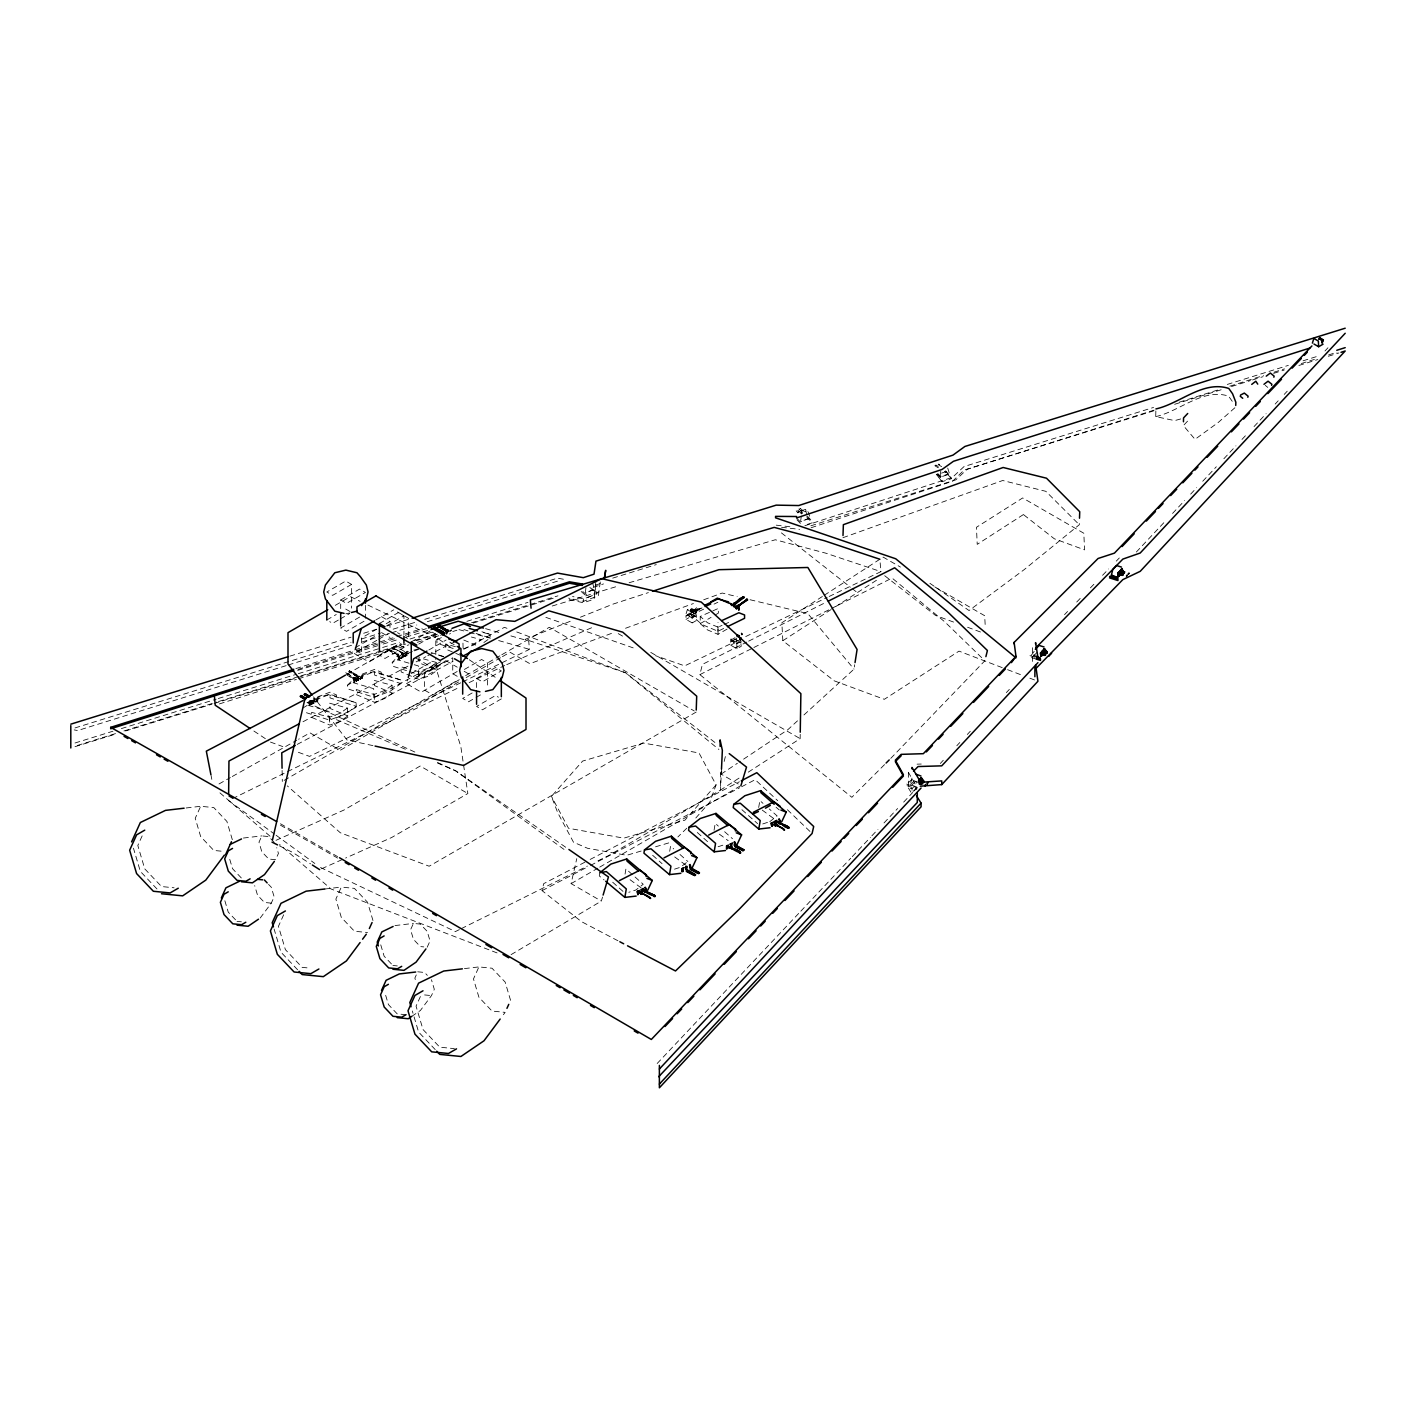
<?xml version="1.0" encoding="UTF-8"?>
<svg xmlns="http://www.w3.org/2000/svg" width="1416" height="1416" viewBox="0 0 1416 1416"><rect width="100%" height="100%" fill="white"/><g stroke="black" fill="none" stroke-linecap="round" stroke-linejoin="round"><path stroke-width="0.75" stroke-dasharray="5 3.75" d="M723.665 628.474L717.965 631.253L702.194 624.633L691.256 615.199L691.256 611.854L700.761 607.234M727.081 629.093L718.018 634.333L707.522 629.925L700.212 623.642L700.23 616.456L718.337 608.438L718.337 613.163L712.903 616.296M717.965 631.253L718.018 622.35M718.018 634.333L718.036 627.164L722.054 625.376M748.285 772.145L800.146 738.639L800.217 734.355M1180.678 418.959L1174.714 420.605L1155.722 416.623L1155.863 410.87M937.02 588.26L969.057 610.544L1024.21 569.604L1079.293 524.734L1079.435 520.38M801.721 511.955L800.943 513.548M721.487 769.136L720.514 790.075L609.039 855.335L595.251 862.185M916.701 783.101L916.789 781.968M802.27 513.459L801.934 511.76L801.721 513.99M585.941 587.658L585.357 592.915L594.561 589.445L592.685 583.445M357.646 677.963L358.567 675.928L361.646 677.556L360.815 679.22L357.646 677.963L359.522 676.494L358.567 675.928M801.297 516.15L800.624 521.354L810.253 518.327L808.394 512.238L805.669 509.371L798.801 511.53M947.729 468.077L949.587 474.165L939.976 477.192L940.861 470.254M595.959 584.95L594.012 599.251L583.321 602.756L568.259 599.34M595.959 581.268L594.012 595.357L583.321 598.862L572.56 596.508M600.278 581.976L598.349 595.835L583.481 601.322L568.595 598.118M357.044 676.653C359.487 675.697 349.805 674.246 348.69 671.573L358.531 677.839L359.221 676.211L349.575 670.83L357.168 676.689L349.186 670.671L357.363 675.786M736.957 648.776L736.78 642.758L732.479 640.28L730.78 641.767L730.78 645.218L736.957 648.776L741.258 646.298L740.639 642.492M345.734 672.688L354.142 677.857L353.823 679.945L356.637 681.485L357.752 679.875L355.327 677.751L353.15 678.919L344.707 673.574M357.912 677.627L359.221 676.211M803.969 714.938L854.007 669.131L854.698 664.759M354.053 679.521L354.301 682.654L353.699 679.609M398.692 656.741L398.94 659.874L398.339 656.829M402.427 654.829L402.675 657.962L402.073 654.918M406.25 652.882L406.516 656.015L406.02 652.829M352.938 678.901L353.699 677.485L355.416 678.919C354.478 680.83 351.841 678.919 354.266 678.229L354.266 677.503M389.347 650.794C405.843 652.865 396.869 662.405 390.374 649.909M393.896 647.979C391.984 649.13 400.87 650.44 402.339 653.148C378.585 640.439 407.897 655.148 401.737 653.077L403.914 653.643L402.781 655.112L401.631 654.422M394.285 647.979L393.259 648.864M599.835 872.699L599.287 875.92L604.083 879.938M625.058 874.097L625.925 868.893L643.218 884.274L635.837 890.009L628.793 892.292M669.697 851.317L670.565 846.113L673.715 848.91M714.053 830.272L715.222 823.333L718.355 826.13M758.693 807.492L759.861 800.553L762.994 803.35M315.06 701.911L316.671 699.858L315.609 702.389L315.237 700.796L317.007 700.336L316.175 702L312.263 699.805M359.664 679.025L360.85 677.096M691.822 612.385L690.76 610.385L696.637 607.694L694.07 610.048L697.256 608.579L691.822 612.385L690.937 610.314L691.893 612.367L690.76 610.385M694.07 613.641L693.026 611.677L695.769 611.057L695.999 612.473L694.07 613.641L693.026 611.677M602.526 897.054L601.34 901.089L571.108 883.619L576.755 858.645M617.925 940.755L581.445 921.621L542.062 890.646L543.691 883.655L588.242 860.45M599.729 867.105L740.957 785.561L721.116 774.11L722.142 769.879M724.178 761.436L725.718 755.1M884.54 764.605L851.848 797.297L699.858 674.635L702.407 664.387L746.763 642.103M1037.078 656.971L1033.698 655.909L1034.937 651.024M916.648 787.048L910.276 784.499L911.993 778.057M457.173 671.503L421.331 692.194L406.498 683.627L407.666 679.503M311.998 704.265L311.555 702.601L312.918 701.858L311.538 704.283L312.83 701.84L311.998 704.265L309.361 701.54L310.688 700.531L312.918 701.858M347.044 673.733C351.115 674.211 353.062 680.105 354.142 677.857M397.772 655.767C402.162 655.927 375.435 643.36 398.516 655.13L397.772 655.767L398.516 655.13M402.427 656.67L400.816 658.723L402.427 656.67L400.746 658.688L397.577 656.121L397.914 655.059L402.463 656.776L400.675 657.29L400.746 658.688M801.58 513.477L796.624 509.371L798.907 511.902L798.164 512.645L798.907 511.902L797.987 512.468L795.544 510.008L797.881 512.928M686.017 615.925L687.716 614.438L691.999 617.907L696.548 615.429L695.061 610.402L690.601 607.818L687.362 609.694L685.875 614.349L692.141 617.96L692.194 622.934L696.495 620.456L696.495 617.004L690.318 613.447L686.017 615.925L686.017 619.358L692.194 622.934M741.311 641.271L736.904 643.802L730.656 640.191L732.125 635.536M641.147 851.034L626.739 855.282L587.64 848.308L573.498 842.219L557.727 812.731L551.461 796.358L582.613 761.082L643.714 743.099L699.008 752.958L716.089 784.871L709.823 802.129L693.999 820.041M691.61 609.623L690.884 611.411L690.583 609.128L692.017 609.871L691.309 611.641L690.99 609.376M693.751 610.862L693.043 612.65L692.725 610.385L694.176 611.11L693.468 612.898L693.15 610.615M690.955 611.606L695.079 613.96L694.796 611.977L690.725 609.588L692.778 612.862L695.079 613.96L695.964 612.155M142.149 835.9L137.812 845.494L144.751 868.858L161.512 886.54L174.079 887.797M232.33 839.706L226.896 821.422L213.781 807.58L200.665 806.288L195.231 818.289L200.665 836.573L213.781 850.432L222.524 851.299M274.208 842.378L268.721 836.573L261.836 835.9L258.986 842.184L261.836 851.777L268.721 859.034L275.589 859.707L278.439 853.423L276.722 847.671M260.208 918.028L271.288 903.143L274.138 896.841L271.288 887.266L268.544 884.363M283.66 914.789L278.456 926.294L285.395 949.658L302.157 967.358L310.529 968.19M372.974 920.524L367.541 902.24L354.425 888.381L341.309 887.089L335.875 899.089L341.309 917.373L354.425 931.232L367.541 932.525M427.19 947.233L430.039 940.932L427.19 931.356L420.304 924.099L413.437 923.409L410.587 929.71L413.437 939.304L420.304 946.561L423.756 946.897M416.286 974.934L414.87 978.084L416.003 981.925M420.393 996.545L416.056 1006.139L422.995 1029.503L439.756 1047.185L454.412 1048.637M411.737 1016.387L420.393 1010.493L431.473 995.607L434.305 989.324L431.473 979.73M510.574 1000.351L505.14 982.067L492.025 968.225L478.909 966.916L473.475 978.934L478.909 997.218L492.025 1011.059L505.14 1012.369L501.406 1017.378M353.133 678.547C355.611 678.175 347.61 676.813 346.69 674.565M804.306 511.636L805.633 511.707M797.987 512.468L798.907 511.902M803.598 511.123L800.04 508.273L802.306 510.804L801.385 511.353L798.943 508.91L801.828 512.875M801.385 511.353L802.306 510.804M695.026 610.898L695.699 612.349L696.637 610.756L695.026 610.898L695.699 612.349M695.964 610.349L696.619 611.818M935.87 465.386L934.985 465.829L938.242 467.758M939.268 464.289L938.383 464.731L941.64 466.643M699.097 608.898L696.707 611.482L695.875 610.703L699.097 608.898L699.309 609.924M405.206 656.67L405.95 654.298L403.808 652.988L402.48 653.997L402.675 655.502L405.1 656.723L406.038 654.316L404.392 655.643L405.206 656.67L404.657 655.042L406.038 654.316M716.089 784.871L684.937 820.165L623.819 838.148L568.542 828.289L551.461 796.358M686.795 828.201L677.875 836.962M347.575 685.22C354.159 677.255 364.709 673.839 374.479 671.503L400.693 679.91L400.905 683.574L389.878 691.433L374.001 697.292L347.787 688.884L347.575 685.22L362.815 675.892L361.664 676.636L374.479 671.503L374.691 675.149L400.905 683.574M406.551 670.635L392.427 666.104L392.232 662.44L397.064 657.254L408.374 651.466M453.209 648.493L437.066 643.324L436.871 639.66L441.704 634.474M1006.351 692.601L1009.36 689.38M940.312 763.472L943.304 760.25M956.809 745.754L959.8 742.533M967.305 734.479L970.296 731.258M1187.528 421.171L1183.369 425.596L1195.033 439.332L1218.344 422.393L1235.655 407.065M1136.34 552.028L1146.907 540.77M1148.411 539.16L1165.014 521.46M1172.554 513.424L1184.626 500.556M1190.661 494.113L1196.697 487.688M1202.733 481.245L1216.309 466.784M1223.867 458.731L1235.938 445.863M1241.974 439.438L1246.487 434.606M1254.045 426.57L1266.116 413.702M1275.161 404.056L1278.188 400.834M1284.223 394.409L1287.233 391.188M1324.969 350.973L1327.978 347.752M657.166 1063.505L799.314 912.754M800.837 911.161L850.733 858.238M852.255 856.627L870.398 837.387M871.902 835.776L877.955 829.369M884.009 822.944L897.62 808.518M903.673 802.111L912.736 792.482M914.258 790.871L917.285 787.668L908.364 772.322L912.01 772.711M1036.282 659.095L1029.981 657.112L1034.494 650.9M1033.698 655.909L1037.645 651.732M1035.592 655.838L1034.972 655.573M389.736 650.794L389.984 649.909M1064.531 614.633L1067.575 611.482M1076.709 602.048L1081.275 597.322M1090.409 587.87L1094.975 583.162M1102.568 575.285L1108.657 568.984M1116.268 561.125L1119.313 557.975M916.559 787.898L912.01 792.535L912.01 788.641L916.559 784.004M890.77 758.374L984.863 660.741L944.915 621.978L892.098 578.047L831.635 608.42M302.935 708L318.158 698.672L317.025 699.415L329.839 694.283L356.053 702.69L356.266 706.354L345.239 714.213L329.362 720.071L303.148 711.664M357.027 679.078L356.637 681.485M797.509 720.832L787.827 729.7L739.152 762.109M906.736 784.092L916.754 787.862L916.754 789.314L906.736 785.544L906.736 784.092L912.7 778.8L912.7 780.251L920.719 783.26M910.276 784.499L916.258 779.189M911.585 785.137L916.347 780.924M402.675 655.502L403.808 652.988M686.388 862.645L680.476 867.229L673.45 869.513M769.773 821.669L777.136 815.935L769.277 808.943M449.545 634.049L450.447 633.377M347.363 708.071L340.017 713.31L329.432 717.222L311.626 712.337L311.927 717.523L329.875 725.08L340.459 721.169L347.805 715.93L347.363 708.071L329.556 703.186L329.857 708.372L347.805 715.93M392.002 685.291L384.656 690.53L374.072 694.442L356.266 689.557L356.566 694.743L374.514 702.301L385.099 698.389L392.444 693.15L392.002 685.291L374.196 680.406L374.497 685.592L392.444 693.15M406.852 668.405L400.905 666.777L401.206 671.963L419.154 679.521L429.738 675.609L437.084 670.37L436.641 662.511L429.296 667.75L418.711 671.662L414.764 670.565M445.544 660.794L434.517 668.653L418.64 674.512L408.551 671.273M483.883 642.492L490.184 638.014L489.971 634.35L481.918 631.766M407.348 651.165L398.675 657.13L397.825 659.891L392.232 662.44M721.116 774.11L737.347 763.312M822.377 596.49L781.844 622.757L782.836 640.705L834.166 680.813L884.327 699.309L959.004 651.13L1005.555 668.901M824.218 595.304L883.159 557.107L900.399 567.055M782.836 640.705L833.705 607.871M835.511 606.703L878.964 578.666M739.028 778.127L720.514 790.075L720.355 770.446M696.106 610.845L699.274 609.128L696.53 611.358M511.087 954.632L601.34 901.089M351.575 584.419L332.636 595.357L326.813 591.994L345.734 581.056L351.575 584.419L351.575 608.119M340.69 600.012L359.611 589.074L365.452 592.437L346.513 603.375L340.69 600.012L340.69 608.615M335.291 605.34L350.371 596.649L360.124 601.322M326.813 619.978L336.265 614.509M338.318 620.066L332.636 623.341L329.716 621.659M340.212 618.969L349.681 613.517M359.611 617.075L340.69 627.996L346.513 631.359L365.452 620.438M375.859 619.925L393.772 609.818M379.382 623.536L398.303 612.597L403.932 615.836L403.932 634.846M376.762 629.164L361.664 637.89L361.664 653.82L356.584 650.882M386.196 623.73L389.984 621.535L389.984 627.518M386.887 625.677L403.932 615.836M355.097 647.838L377.736 634.757M376.798 640.351L354.159 653.413L368.992 661.98L401.064 643.466M378.691 639.253L388.108 633.819M347.239 674.105L395.453 646.262L408.534 653.82M411.242 641.926L430.163 630.987M403.932 647.501L384.993 658.44L379.382 655.183L398.303 644.262L403.932 647.501L403.932 643.289M418.747 644.068L435.792 634.244L435.792 659.573M428.871 649.979L446.111 640.032M411.242 673.591L430.163 662.653L435.792 665.892L435.792 661.679M435.792 665.892L416.853 676.83L413.118 674.671M406.498 683.627L444.217 661.856M284.174 780.375L458.041 679.999M465.652 675.609L499.883 655.838M501.795 654.741L549.337 627.288L694.283 710.974M459.333 679.698L432.907 694.937L424.446 690.052L424.446 674.122L452.748 657.785L452.748 673.715L457.828 676.653M458.519 681.999L340.194 750.303L309.962 732.851L298.599 739.24M466.147 677.591L500.503 657.75M502.415 656.652L510.043 652.245L529.885 663.697L613.234 632.757M476.572 678.459L495.494 667.52L501.335 670.901L482.396 681.822L476.572 678.459L476.572 689.22M472.147 692.973L462.678 698.424L468.519 701.805L474.201 698.513M476.095 697.433L483.67 693.061M501.335 698.885L482.396 709.823L476.572 706.442L495.494 695.521L498.414 697.203M687.716 614.438L690.424 612.862L690.318 616.88L686.017 619.358M687.716 615.429L690.424 613.871L696.495 617.004M691.999 616.916L694.725 615.341L694.725 616.332M700.212 623.642L711.097 617.358M730.656 640.191L735.046 637.66M416.021 658.139L436.571 670.016L460.82 746.533L467.846 793.526L391.613 837.529L345.628 858.043M730.78 641.767L735.081 639.289L738.161 641.059M730.78 645.218L735.081 642.722L735.205 638.722M696.159 712.071L429.137 866.22L340.3 832.75L287.289 785.862M571.108 883.619L597.817 868.203M219.02 783.951L230.383 777.561M232.277 776.499L296.687 740.303M297.183 744.427L452.943 661.414M440.765 661.661L334.672 718.885L407.259 750.055M463.917 649.183L504.432 627.341L508.539 628.881M303.006 721.753L408.268 665.998M416.092 661.874L425.844 656.741M427.791 655.697L451.208 643.342M308.423 701.787L310.493 702.23L309.538 700.389M590.171 859.441L739.382 781.774M542.062 890.646L588.543 866.45M590.49 865.442L739.683 787.756M741.63 786.747L755.188 779.685L777.738 800.713M748.692 641.129L824.448 603.074M699.858 674.635L751.931 648.475M753.861 647.501L829.688 609.411M232.507 798.642L459.28 687.344M459.35 929.622L455.403 931.569L320.122 867.335M461.315 928.63L587.375 866.096M460.696 682.831L309.538 756.392L295.147 751.117M462.66 681.875L529.478 649.36L528.717 640.988L510.22 635.713M691.256 615.199L704.548 608.721M714.053 604.101L717.859 602.26M469.156 682.601L504.733 665.502M697.539 610.048L703.221 607.322L691.256 611.854M737.842 640.333L684.689 665.874L655.466 655.661M745.719 636.563L827.192 597.428M829.174 596.472L880.947 571.621L880.026 561.32M436.871 639.66L442.465 637.111M275.996 840.343L343.982 810.023L420.198 766.021L467.846 793.526M321.644 868.751L343.646 858.928M724.072 624.474L730.107 621.801M307.785 702.814L319.096 697.026L329.839 694.283L330.052 697.929L356.266 706.354M506.751 664.635L594.968 626.279M1155.722 416.623C1179.9 411.26 1202.768 387.842 1228.592 396.126L1232.362 401.471M570.188 621.305L525.23 639.342L625.5 672.759L717.115 744.197M580.418 617.199L613.11 604.083L648.369 592.614M581.162 591.516L587.693 597.304L596.879 593.853L596.879 592.419L591.976 588.065M412.375 651.608L406.304 653.856L407.454 653.112L397.825 659.891L412.162 664.104M414.41 650.864L418.446 649.378M463.351 648.882L473.935 644.97L481.281 639.731L471.404 637.023M625.536 628.261L693.415 603.535M703.699 599.782L722.213 593.038L737.205 596.649M842.927 537.708L1002.705 480.502L1045.858 491.334L1079.293 524.734M595.428 585.18L603.499 582.489M593.41 587.286L603.499 583.923M804.872 525.725L952.596 477.263L964.03 466.572L1153.562 407.436M811.12 527.726L952.596 481.228L964.03 470.112L1153.562 410.888M762.728 823.953L768.003 822.236M718.089 846.733L723.364 845.016M297.661 670.388L381.028 644.687M219.392 703.929L296.351 679.415M298.44 678.76L408.923 644.829M295.873 668.6L352.69 650.581M354.796 649.909L394.781 637.235M396.887 636.563L422.145 628.545M297.979 669.379L394.781 638.669M405.295 635.324L426.34 628.651M1154.182 410.109L967.128 469.298L955.871 479.812L809.987 526.079M1179.404 402.126L1219.335 389.489M1229.849 386.161L1263.479 375.523M1273.975 372.196L1284.489 368.868M1301.304 363.558L1316.013 358.903M1328.633 354.903L1337.04 352.248M944.454 471.616L945.888 471.156L951.623 478.661L942.029 481.705L936.277 474.183L942.029 481.705M941.463 473.121L945.304 471.917L951.623 478.661M937.675 473.404L940.578 476.466L948.207 474.059L948.207 474.98M807.456 524.345L812.288 522.823L812.288 521.371L806.554 515.318M1174.625 404.303L1223.052 389.17M1231.477 386.533L1250.434 380.603M1252.541 379.948L1263.072 376.656M1273.603 373.364L1284.135 370.089M1298.879 365.47L1317.818 359.558M1328.35 356.266L1338.881 352.973M286.174 665.644L77.597 730.567L74.198 729.895M288.28 664.971L353.593 644.652M362.018 642.014L376.762 637.43M378.869 636.775L389.4 633.501M391.506 632.828L416.8 624.969M427.331 621.677L557.957 581.02M1227.265 384.444L1288.348 365.381M1303.074 360.797L1317.818 356.195M115.51 733.594L77.597 745.4L74.198 744.851M123.953 730.957L216.648 702.106M218.754 701.451L298.811 676.512M300.918 675.857L380.975 650.935M383.081 650.28L402.038 644.386M414.693 640.439L435.756 633.89M471.563 622.739L557.957 595.835M289.926 656.139L351.026 637.182M363.664 633.253L376.302 629.324M386.834 626.049L407.914 619.518M75.013 727.93L351.026 642.245M361.558 638.97L380.515 633.076M393.152 629.164L416.339 621.96M424.765 619.341L557.497 578.135L566.099 579.746M75.013 742.993L112.944 731.222M121.369 728.603L216.17 699.168M218.276 698.513L296.245 674.317M298.351 673.662L380.515 648.156M382.621 647.501L399.471 642.262M410.021 639.005L433.19 631.802M466.891 621.341L527.991 602.366M612.721 578.117L656.281 564.595M75.013 746.675L115.05 734.249M125.582 730.975L211.958 704.159M214.064 703.504L296.245 677.999M298.351 677.344L376.302 653.148M378.408 652.493L405.79 643.997M416.339 640.722L437.402 634.173M473.227 623.058L555.391 597.552M383.116 644.05L397.719 639.607M406.073 637.076L429.013 630.12M417.26 642.298L440.217 635.324M452.731 631.536L456.89 630.262M552.222 606.013L618.721 585.888M655.555 846.803L669.963 842.555M629.111 582.737L775.313 539.761L825.687 553.143L880.947 571.621M355.221 678.14L354.124 679.822M310.582 700.92L309.661 702.672M413.755 650.086L419.118 648.723M345.876 613.818L349.575 612.933M186.186 807.97L200.665 806.288M243.41 838.042L261.836 835.9M324.76 889.018L341.309 887.089M394.993 925.568L413.437 923.409M464.43 968.597L478.909 966.916M917.037 764.162L921.267 764.038M402.569 652.935L401.578 653.997L402.569 652.67M398.746 654.918L397.79 656.139M271.288 903.143L264.42 902.452L257.535 895.195L254.685 885.62M237.021 921.391L241.41 921.816M392.922 965.482L397.312 965.924M417.72 971.801L424.588 972.473L427.331 975.376M424.588 994.935L431.473 995.607M405.985 1014.723L397.188 1013.856L388.409 1004.581L384.78 992.351M935.994 464.979C932.985 466.837 938.118 463.882 938.436 467.563M776.216 525.159L792.518 527.071M781.543 527.265L799.58 529.372M353.823 679.945L355.327 677.751M908.364 772.322L908.364 787.986L912.01 788.641M372.921 745.612L346.991 739.949L313.467 696.831M750.038 599.729L807.863 613.624L854.007 669.131M695.999 612.473L694.707 610.721M458.979 629.624L467.386 631.908M469.493 632.474L490.414 638.209M483.582 632.598L489.971 634.35M455.439 646.705L445.562 643.997L445.845 649.183L461.811 655.891M438.942 655.378L445.332 657.13L431.225 652.599M436.641 662.511L418.853 657.626L419.136 662.812L437.084 670.37M400.693 679.91L373.806 672.158M356.053 702.69L329.167 694.937M485.546 628.651L499.936 632.775M498.644 640.563L529.478 649.36M414.215 664.706L418.322 665.909L418.64 674.512M1029.981 655.661L1036.282 657.661M463.97 629.589L468.006 630.881M476.077 633.465L490.184 638.014M403.914 653.643L402.781 655.112M545.868 617.358L636.687 649.094M270.456 742.072L282.793 746.586M953.57 622.067L935.498 615.411L884.168 575.303M967.606 627.253L983.66 633.182M313.361 698.389L317.007 700.336M353.876 677.91L353.15 678.919M516.751 631.961L625.5 672.759L718.921 749.506M739.488 642.191L741.258 642.864M1007.572 669.68L1021.732 675.078M1029.839 678.175L1037.928 681.273M397.577 656.121L398.551 654.599M497.069 952.915L330.955 888.947L279.607 844.502M718.036 627.164L707.522 622.757L700.23 616.456M463.775 640.032L475.741 645.059M437.491 763.029L455.651 770.817L567.108 848.237M306.989 702.425L415.472 752.339M437.562 762.498L455.651 770.817L566.064 850.892M367.93 605.075L438.181 638.793L452.819 648.67M279.412 845.83L292.386 852.29L310.564 863.849M280.457 823.758L337.592 856.627M280.457 825.192L337.592 858.061M934.879 586.95L984.669 615.712L985.341 627.854M687.362 609.694L691.822 612.261L692.141 617.96M737.347 640.952L735.081 639.289M618.226 633.607L623.978 636.935M650.776 652.404L800.146 738.639M397.489 611.96L403.047 615.163M404.905 616.243L408.604 618.385L408.604 639.112L397.489 632.687M449.81 642.174L455.386 645.377M432.039 632.067L435.792 634.244M381.506 616.65L389.984 621.535M446.111 660.759L457.226 667.184M468.519 673.804L462.678 670.441L481.617 659.502L487.44 662.883L487.44 686.565M345.734 609.057L350.106 611.57M381.506 632.58L389.984 637.466M311.201 703.787L309.803 702.955L310.688 700.531M253.889 731.028L268.615 740.834M469.28 659.768L496.733 678.299M929.905 583.303L935.233 587.02M228.56 800.606L274.332 833.971M276.102 835.245L314.83 863.477M762.233 810.094L776.375 820.501M719.346 834.166L728.196 840.679M674.706 856.945L687.096 866.061M630.067 879.725L642.439 888.841M781.402 532.876L850.414 587.197M852.149 588.56L857.317 592.631M1265.231 385.347L1267.763 387.4M776.092 807.279L779.296 809.952M219.958 792.871L271.323 837.334M589.852 587.41L596.879 593.853M582.808 591.516L587.693 595.87L587.693 597.304M741.931 809.704L757.631 823.687M724.638 831.723L732.497 838.715M697.274 832.484L708.283 842.272M679.999 854.503L687.857 861.494M652.634 855.264L662.068 863.654M612.703 882.239L623.713 892.027M787.402 809.722L812.094 833.493M948.207 474.059L945.304 470.997L945.304 471.917M937.675 474.325L940.578 477.387L940.578 476.466M937.498 474.59L939.976 477.192M806.554 516.769L812.288 522.823M796.942 518.345L802.695 524.416M796.942 519.796L801.261 524.345M391.453 963.942L384.125 956.207L380.497 943.976M435.225 1049.592L418.587 1032.034L412.321 1010.971M241.322 877.955L232.543 868.698L228.896 856.45M297.608 969.765L280.988 952.207L274.102 929.02M235.552 919.834L228.241 912.116L224.595 899.868M156.981 888.965L140.343 871.406L133.458 848.219M908.364 787.986L911.709 793.42M210.86 774.446L212.099 780.782M805.669 509.371L806.554 514.415M736.78 643.749L739.347 641.112L735.364 638.811L732.479 641.271L732.479 640.28M695.362 611.889L695.681 614.172L696.389 612.385L694.955 611.659L695.256 613.925M583.321 598.862L583.481 601.322M418.711 671.662L419.154 679.521M381.258 674.069L381.152 672.14L374.656 669.396L362.691 673.945L354.035 679.928L353.186 682.671L373.682 688.689L374.001 697.292M374.072 694.442L374.514 702.301M336.619 696.867L336.512 694.92L330.017 692.176L318.051 696.725L309.378 702.708L308.546 705.451L329.025 711.469L329.362 720.071M329.432 717.222L329.875 725.08M736.603 638.103L736.904 643.802M462.961 643.13L463.085 648.085M282.103 770.446L282.315 781.455M1032.565 647.696L1032.6 664.104M945.888 471.156L945.888 472.608M808.872 519.123L808.872 518.203L801.226 521.548M593.162 590.33L593.162 589.41L585.87 593.074M365.452 605.358L365.452 618.279M309.856 702.336L309.661 705.433L308.688 703.239L309.856 702.336M310.37 702.088L310.175 705.168L309.201 702.991L310.37 702.088M313.591 700.442L313.396 703.522L312.423 701.345L313.591 700.442M314.087 700.177L313.892 703.274L312.529 702.23L312.954 700.442L313.892 703.274L312.918 701.079L314.087 700.177M317.414 698.477L317.219 701.575L316.246 699.38L317.414 698.477M317.927 698.23L317.733 701.309L316.759 699.132L317.927 698.23M355.009 679.308L354.814 682.388L353.841 680.211L355.009 679.308M358.23 677.662L358.036 680.742L357.062 678.565L358.23 677.662M358.744 677.397L358.531 680.494L357.575 678.299L358.744 677.397M362.071 675.697L361.859 678.795L360.903 676.6L362.071 675.697M362.567 675.45L362.372 678.53L361.009 677.485L361.434 675.697L360.248 679.609L361.062 676.99L362.372 678.53L361.399 676.352L362.567 675.45M399.648 656.528L399.454 659.608L398.48 657.431L399.648 656.528M403.383 654.617L403.188 657.714L402.215 655.519L403.383 654.617M407.206 652.67L407.012 655.75L406.038 653.572L407.206 652.67M938.259 464.236L939.463 464.43L938.259 464.236M357.788 679.45L356.177 681.503L356.319 679.645L357.788 679.45M402.091 653.024L401.808 653.909L402.091 653.024M1023.414 514.557L977.217 544.364L976.456 527.283L1022.671 497.954L1083.824 533.248L1084.568 549.868L1054.283 538.753L1023.414 514.557M695.079 611.818L690.973 609.446L691.238 611.429L695.345 613.801L695.079 611.818"/><path stroke-width="1.5" d="M1034.884 676.724L1034.901 667.573M1040.76 655.555L1040.778 652.918L1044.212 649.289M1118.215 575.675L1118.233 573.038L1121.667 569.391L1122.074 572.17M228.631 794.004L228.95 761.029L299.112 723.824M800.252 732.214L800.872 693.645L701.203 602.048L601.712 578.666L514.805 621.359L496.096 619.677L453.173 642.315M1183.457 421.756L1183.546 417.915L1187.723 413.49M681.893 870.185L681.946 868.61L683.344 869.636L683.025 871.566L682.459 868.344L682.406 869.92M696.23 710.071L696.707 696.176L622.757 632.173L548.788 610.792L462.713 656.245M730.727 846.821L730.815 843.67L731.842 845.83M842.998 535.549L843.37 524.681L1003.13 467.492L1046.495 478.201L1079.735 511.707L1079.505 518.221M1235.726 405.454L1235.849 402.25L1232.557 393.772L1228.787 388.444C1203.016 380.125 1180.024 403.613 1155.899 408.941M721.487 769.136L722.355 750.303L720.089 739.878L720.142 746.427M1122.357 572.064L1122.746 572.967L1123.295 570.807L1122.693 573.374L1123.384 571.958L1122.357 572.064L1121.861 568.878L1123.118 571.922M641.678 893.921C640.775 891.797 653.395 898.983 650.121 898.452M775.614 825.581C774.888 823.404 787.296 830.661 784.039 830.112M776.8 820.236L774.552 825.404L775.472 820.891L776.481 823.05L775.366 824.041L777.331 822.094M653.909 896.452C662.033 897.62 629.678 884.522 654.935 895.567M731.506 846.733L730.32 843.918L731.152 846.803L729.417 848.237L730.249 846.149L731.258 846.75M739.4 852.892C747.577 854.078 714.921 840.821 740.409 852.007M787.845 828.112C795.951 829.28 763.613 816.182 788.854 827.227M641.855 892.363L642.103 890.469L642.227 892.292M690.335 867.619L690.583 865.742L689.911 867.636M446.465 633.89L448.341 630.58M642.51 891.124L642.988 888.522M686.672 866.68L686.512 867.725L686.937 866.327M775.809 822.165L775.95 821.121M446.943 632.403L447.244 630.315L438.854 625.27L446.978 630.368L446.235 631.005L437.969 626.014L446.695 631.377M855.034 662.582L857.087 649.466L807.863 567.48L718.903 569.692L652.528 591.269M434.624 627.129C432.694 628.279 441.686 629.642 443.155 632.35L442.411 632.987L434.093 627.412L443.385 632.138L442.394 633.2L443.385 632.138M435.013 627.129L433.986 628.014M636.173 896.08L624.863 897.39L626.297 888.912L606.367 871.583L599.835 872.699L610.933 864.079L626.722 858.963L652.298 880.451L647.749 890.168M692.406 867.389L696.938 857.671L671.379 836.183L655.573 841.299L644.475 849.919L643.926 853.14L669.503 874.61L680.83 873.3M646.103 876.539L646.386 874.84L639.979 870.114L619.358 880.646M669.503 874.61L670.936 866.132L651.006 848.803L644.475 849.919M737.046 844.609L741.595 834.891L716.018 813.404L700.212 818.519L689.114 827.139L688.565 830.36L714.142 851.83L725.47 850.52M690.743 853.76L691.026 852.06L684.618 847.334L663.998 857.866M714.142 851.83L715.576 843.352L695.645 826.024L689.114 827.139M781.685 821.829L786.234 812.111L760.658 790.624L744.851 795.739L733.754 804.359L733.205 807.58L758.781 829.05L770.109 827.74M735.382 830.98L735.665 829.263L729.275 824.555L708.637 835.086M758.781 829.05L760.233 820.572L740.285 803.244L733.754 804.359M733.134 604.437L734.267 605.446M736.975 606.721L738.108 607.712M738.816 610.084L739.063 608.668L737.311 607.8M604.225 578.436L605.694 570.312L604.597 577.834M731.152 844.945L732.815 842.98M735.524 603.924L734.196 603.11L735.524 603.924L743.665 597.694C739.311 595.888 734.32 606.473 734.639 603.305M272.456 840.007L305.006 698.477L345.398 675.167M1247.832 397.276L1248.098 396.161L1244.31 393.082L1240.469 395.117M1251.726 384.391L1255.815 381.24L1257.744 384.125M1263.975 384.32L1268.063 381.187L1271.851 384.267L1271.586 385.364M1266.24 376.16L1270.329 373.028L1274.117 376.125L1273.851 377.222M985.89 656.635L987.412 650.493L947.463 611.73L894.664 567.798L828.342 601.127M641.944 893.85L642.581 893.124L641.519 893.531C641.005 892.098 645.643 895.531 650.28 898.204M686.3 871.406L694.831 875.601L686.583 871.07L687.326 870.433L686.725 871.247L686.972 870.291L695.699 874.858L687.362 869.955M775.88 825.51C773.879 823.404 785.331 829.953 784.199 829.865M641.908 890.611L643.448 888.522L643.413 890.434M1043.504 654.086L1042.247 651.041L1042.725 654.245M1043.858 653.714L1042.601 650.67L1043.079 653.873M1122.782 572.276L1121.507 569.25L1122.003 572.436M355.345 649.289L361.222 628.615M408.268 677.432L413.56 658.829L426.959 651.077M603.11 895.054L608.455 876.947L568.896 849.476M740.957 785.561L746.515 767.1L729.222 753.631M444.412 633.89L444.111 632.633L443.597 634.333M1312.402 343.115L1313.871 338.442L1318.349 341.026L1318.65 346.725L1323.057 344.176M737.134 636.156L737.453 635.235L738.639 636.598L737.541 635.483L737.541 636.545M1318.88 339.079L1319.199 338.141L1320.367 339.167M731.24 848.29C738.904 848.538 746.94 857.919 731.24 848.29L731.966 847.635M740.019 639.784L740.745 637.996M740.444 640.014L741.152 638.227L739.718 637.501M1321.783 342.69L1322.491 340.902M645.82 891.903C667.555 900.523 642.439 893.16 646.563 891.248M779.756 823.563C794.465 826.962 787.88 831.564 780.481 822.908M641.607 892.7L641.023 889.478M641.997 892.593L641.554 891.567L640.244 892.576L640.775 894.045L642.563 891.39L641.536 889.23M690.07 867.955L689.504 864.751M690.583 867.707L690.017 864.486M775.525 824.36L774.959 821.138M131.582 841.9L140.343 822.519L165.495 810.377L184.115 808.2M225.64 854.556L231.428 841.724M221.339 897.992L225.923 887.832L239.109 881.46M369.346 928.524L372.072 922.524M381.506 990.457L386.108 980.297L399.277 973.942L415.667 972.031M506.946 1008.351L508.769 1004.351M443.12 634.651L444.288 633.749M747.223 600.119L738.533 605.818L746.993 599.304M731.205 844.325L731.842 843.193M739.276 606.49C733.736 607.747 761.171 590.631 738.214 605.552M1042.53 651.077L1043.822 649.148M1119.985 571.197L1121.277 569.267L1121.631 572.029M738.391 635.271L739.418 636.014L738.462 635.996M361.558 605.588L366.355 598.897L368.054 591.976L366.355 585.038L360.372 576.684L356.974 572.772L345.876 570.117L334.796 572.772L325.397 585.038L323.715 591.976L325.397 598.897L334.796 611.163L344.035 613.376M735.488 845.547L743.736 849.901L735.116 846.042L743.276 850.821L734.815 846.662M224.418 855.069L205.762 880.133L182.682 895.85L161.512 893.744M274.368 861.37L264.509 874.592L252.42 882.841L241.322 881.743M360.089 942.56L346.407 960.933L323.326 976.651L302.157 974.562L299.13 971.358M362.567 939.215L366.301 934.206M425.951 948.897L416.109 962.119L404.002 970.349L392.922 969.252M500.167 1019.042L484.006 1040.778L460.926 1056.478L439.756 1054.389L436.73 1051.203M690.849 868.327L699.097 872.681L690.477 868.822L698.637 873.601L690.176 869.442M690.707 869.247L699.504 872.858L691.238 868.008M735.346 846.467L744.143 850.078L735.878 845.228M919.568 782.836L921.073 780.977M919.179 780.057L920.736 778.198M776.641 822.661L777.667 821.457M654.528 895.549L654.316 896.47M740.019 851.99L739.807 852.91M788.464 827.21L788.252 828.13M1037.963 662.635L941.746 765.844L918.081 766.552L913.532 771.171M1345.2 333.273L1140.181 553.036L1122.87 559.09L1035.574 648.103M659.378 1069.045L921.073 788.039M659.378 1084.107L921.073 803.12L916.541 795.88M920.223 786.199L941.746 784.588L1037.928 681.273L1035.609 664.777M658.688 1076.726L917.285 802.483L917.285 793.243M1035.344 649.395L1039.096 645.43L1044.07 646.988M1112.056 575.073L1111.153 576.029L1112.799 569.498L1116.551 565.533L1121.525 567.108M664.989 1026.547L672.582 1018.564M677.131 1013.785L681.698 1009.006M687.769 1002.617L693.84 996.227M699.911 989.855L715.098 973.907M724.213 964.331L736.355 951.57M748.498 938.79L756.091 930.825M760.658 926.029L765.206 921.25M772.8 913.267L777.349 908.488M784.942 900.505L794.057 890.93M807.722 876.575L821.386 862.22M832.024 851.051L841.139 841.476M844.166 838.29L848.715 833.493M856.308 825.51L862.397 819.138M868.468 812.749L877.566 803.173M892.753 787.225L903.39 776.057L895.337 761.613L901.16 755.79M926.347 751.931L932.436 745.524M938.525 739.134L943.091 734.338M950.702 726.355L962.88 713.558M1311.906 345.964L1114.445 553.125L1098.073 558.488L1014.122 642.422L1015.98 656.405L923.32 753.684L901.16 754.356L895.337 760.162L903.39 774.623L651.325 1039.468L339.486 857.724M973.5 702.407L988.669 686.495M999.289 675.344L1005.36 668.989M1011.431 662.617L1015.98 656.405M1122.038 546.594L1134.181 533.832M1146.341 521.088L1155.456 511.53M1158.483 508.344L1163.049 503.565M1170.643 495.6L1176.714 489.228M1182.785 482.838L1191.9 473.28M1194.945 470.094L1197.971 466.908M1207.087 457.35L1217.725 446.199M1231.389 431.862L1239 423.88M1243.549 419.101L1249.62 412.729M1255.709 406.357L1260.258 401.578M1267.851 393.613L1281.515 379.276M1292.153 368.125L1301.269 358.549M1304.313 355.363L1307.34 352.177M1035.609 668.83L1122.853 579.604L1140.216 571.338L1345.2 350.991L1340.987 352.319M1117.861 572.931L1118.817 571.976M886.097 763.047L889.213 759.932M682.795 868.645L683.751 867.707M734.196 607.181L734.656 605.11L733.488 603.517L732.922 604.49M918.506 780.659L921.126 778.34M644.758 890.682L645.891 889.69L644.864 887.531M645.271 890.416L646.386 889.443L645.377 887.266M726.992 848.715L728.107 847.741L727.098 845.564M730.214 847.069L731.329 846.095L730.32 843.918M734.054 845.122L735.683 843.883L734.656 841.706M778.694 822.342L780.322 821.103L779.296 818.926M919.603 782.641L919.586 783.986M450.182 631.04L451.35 630.138M734.373 603.287C758.48 588.295 729.718 604.543 735.382 604.349M442.624 634.899L443.792 633.996M683.061 868.274L683.963 867.601M447.173 631.094L448.447 630.209L448.819 631.2M258.491 919.196L248.119 926.259L237.021 925.161M411.737 1016.387L408.286 1018.741L397.188 1017.644M921.179 779.791L920.949 778.198L922.152 781.278L921.356 777.844L921.586 779.437M919.126 781.614L918.895 780.021L920.099 783.101L919.285 779.667L919.515 781.278M327.769 609.694L287.997 632.651L287.997 664.051L312.139 695.097M374.62 620.863L353.204 633.005L353.204 642.952M144.751 830.148L136.591 834.874L129.653 850.22L136.591 873.566L153.353 891.266L170.115 892.93L178.274 888.204M232.543 848.414L228.312 850.839L224.684 858.893L228.312 871.123L237.109 880.398L245.888 881.265L250.101 878.84M710.797 601.924L717.346 598.136L729.275 603.322M228.241 891.832L224.011 894.275L220.383 902.311L224.011 914.541L232.808 923.816L241.587 924.683L245.8 922.258M285.395 910.966L277.341 915.603L270.403 930.949L277.341 954.313L294.103 971.995L310.865 973.659L318.901 969.004M384.125 935.923L379.913 938.365L376.284 946.401L379.913 958.65L388.692 967.925L397.471 968.792L401.702 966.349M388.409 984.315L384.196 986.74L380.55 994.775L384.196 1007.024L392.975 1016.299L401.755 1017.166L405.985 1014.723M422.995 990.793L414.941 995.448L408.003 1010.776L414.941 1034.14L431.703 1051.84L448.465 1053.486L456.518 1048.849M765.454 808.182L770.357 805.368M919.267 779.42L919.533 779.048M919.533 782.375L920.559 781.809L919.303 784.163M295.254 745.471L281.766 752.816L282.067 768.233M302.971 700.584L206.329 751.17L210.86 774.446M741.311 780.765L756.817 772.693L813.704 826.501L812.094 833.493L739.347 909.107L675.503 970.969L627.518 945.8M772.34 822.714L773.49 822.13M704.566 605.393L717.859 598.915L728.603 601.889M727.47 626.633L744.568 618.314L744.568 614.969L738.851 612.756L721.806 620.597M230.224 844.396L241.516 838.945M393.117 926.471L381.824 931.923L377.222 942.082L378.373 945.941M705.115 606.544L710.797 603.942M753.294 812.306L773.915 801.775L780.322 806.483M752.993 814.023L758.41 811.563M451.987 628.385L463.935 623.837L470.431 626.58M921.409 781.402L921.356 777.844L922.86 779.738L921.816 781.048M919.356 783.225L919.285 779.667L920.789 781.561L919.745 782.871M772.216 822.891L773.685 822.377M729.789 603.287L731.045 603.853M730.302 603.588L731.559 604.154M734.001 605.818L735.258 606.384M293.767 670.706L110.696 728.78L110.696 727.346L293.767 669.272M428.446 626.545L569.444 581.817L582.507 584.029M428.446 627.978L569.444 583.25L582.507 585.463M1309.8 348.071L953.446 461.297L942.047 469.457L796.589 517.955L796.589 516.521L775.561 516.38L775.561 517.813L895.726 558.771L1015.98 657.838M1345.2 328.211L964.898 446.465L952.986 455.12L798.73 505.547L776.18 505.14L595.959 561.143L594.012 574.17L583.321 577.675L557.497 573.073L412.127 618.208M1336.775 350.283L1345.2 347.646M70.8 724.16L287.82 656.794M431.101 629.483L458.218 621.252L483.44 628.085M639.253 892.753L637.926 892.257L639.572 890.469L638.28 891.23L638.828 892.965M351.416 612.491L356.974 611.163M485.458 691.38L492.839 689.61L502.238 677.344L503.937 670.423L502.238 663.485L492.839 651.218L481.759 648.563L470.678 651.218L461.28 663.485L459.598 670.423L461.28 677.344L470.678 689.61L479.918 691.822M1118.675 575.958L1119.773 574.595L1118.197 572.754L1118.675 575.958L1118.233 573.038M1041.22 655.838L1042.3 654.475L1040.742 652.634L1041.22 655.838L1040.778 652.918M324.76 889.018L306.139 891.177L280.988 903.32L272.208 922.701L273.465 926.914M462.359 968.845L443.739 971.022L418.587 983.147L409.808 1002.528L411.065 1006.758M922.382 782.181L941.746 780.906L941.746 784.588M682.353 871.495L681.946 868.61L682.972 870.787L681.839 871.76M779.543 823.793L780.446 822.537M731.01 848.52L731.93 847.281M645.607 892.133L646.528 890.876M1321.889 341.061L1321.871 339.716L1321.393 340.513M257.535 879.318L262.703 879.832M637.696 894.275L638.828 893.301L637.802 891.124M743.789 597.977L742.798 596.755M747.56 600.313L746.568 599.092M375.081 746.09L463.634 765.454L526.009 729.452L526.009 698.053L500.397 680.76M469.245 628.403L477.44 630.793M448.624 638.917L456.819 641.324M1109.542 576.436L1117.932 579.091L1117.932 580.542L1109.542 577.887M1036.742 656.121L1040.264 658.157L1036.742 657.042M1036.282 657.661L1040.477 658.989L1040.477 660.422L1036.282 659.095M879.849 559.249L824.572 540.788L774.198 527.389L530.327 599.942L531.071 608.19M447.244 630.315L446.252 631.377M916.258 774.269L921.002 776.057M780.853 810.058L786.234 812.111M736.214 832.838L741.595 834.891M691.574 855.618L696.938 857.671M646.917 878.398L652.298 880.451M446.659 631.589L446.182 630.562L447.385 630.686M733.488 605.499L734.762 606.083M1321.464 340.424L1322.898 341.15L1322.19 342.938L1321.871 340.654M737.506 636.226L738.533 636.722M272.014 842.131L277.571 844.91M619.836 941.764L623.677 943.782M309.98 696.477L304.918 693.61L308.175 695.645M306.121 698.442L301.024 695.557L305.945 698.637M110.696 727.346L276.651 821.581M124.059 736.373L127.865 738.533M131.688 740.692L135.493 742.869M156.486 754.781L160.291 756.94M164.114 759.118L167.92 761.277M228.967 795.934L232.773 798.111M261.394 814.359L265.199 816.519M1313.96 344.017L1318.65 346.725M457.226 646.457L460.943 648.599L460.943 663.113M454.447 658.759L461.227 662.67L461.227 666.653M384.993 626.775L379.382 623.536L379.382 650.971M416.853 645.165L411.242 641.926L411.242 667.255M345.203 862.486L349.009 864.698M354.708 868.026L358.514 870.238M371.824 878.009L375.612 880.221M388.922 887.974L392.728 890.186M432.659 913.462L436.464 915.674M485.9 944.49L491.6 947.817M503.016 954.472L508.716 957.8M520.132 964.438L525.832 967.765M556.258 985.501L560.046 987.713M563.851 989.926L569.568 993.253M573.356 995.466L577.162 997.696M590.472 1005.448L594.278 1007.661M634.209 1030.937L638.014 1033.149M309.007 697.345L304.051 694.353L307.325 696.53M305.148 699.309L300.139 696.283L305.113 699.592M312.37 865.017L319.644 869.636M250.207 728.567L215.232 705.239L214.471 696.867M460.147 653.608L467.457 658.546M731.222 604.968L732.143 605.694M1240.204 396.214L1242.735 398.285M605.676 881.283L624.863 897.39M774.198 804.27L760.905 792.712L760.658 790.624M727.895 825.616L716.266 815.492L716.018 813.404M683.255 848.396L671.626 838.272L671.379 836.183M638.616 871.176L626.987 861.052L626.722 858.963M734.143 841.971L735.17 844.131M264.42 880.009L267.164 882.911M735.488 607.499L736.479 608.827M1320.172 339.221L1319.146 339.238M735.7 607.623L736.426 608.703M921.073 782.977L912.01 767.437L912.01 768.888M1121.277 573.002L1119.702 571.161L1119.95 572.754M1045.628 650.971L1044.052 649.13L1044.3 650.723M778.8 819.191L779.809 821.351M738.904 609.818L736.745 605.747L736.993 607.075M727.647 847.423L728.284 844.98L727.576 847.388M1123.348 571.48L1121.861 568.878L1122.888 572.082M1045.893 651.378L1044.406 648.758L1044.654 650.369M1044.088 653.289L1042.601 650.67L1043.61 653.891M1037.963 657.573L1035.574 642.616L1035.574 644.05M1120.286 572.383L1120.056 570.79L1121.631 572.63L1120.18 574.347L1121.543 573.391L1120.056 570.79L1121.065 573.993M739.86 637.66L740.108 639.643M738.479 607.889L738.497 609.199M1123.189 573.551L1123.189 575.002M1045.734 653.431L1045.734 654.882M1044.442 652.829L1044.442 653.75M1014.122 642.422L1014.122 643.855M922.736 782.57L922.736 784.021M921.073 803.12L921.073 806.801L659.378 1087.789L659.378 1065.416M501.335 677.344L501.335 696.725M476.572 691.38L476.572 704.301M462.678 676.901L462.678 694.123M403.932 636.952L403.932 643.289M365.452 598.897L365.452 603.216M340.69 612.916L340.69 625.837M326.813 600.596L326.813 619.978M70.8 725.594L70.8 747.984M637.306 891.39L637.873 894.611L637.306 891.39M685.68 866.698L686.247 869.92L685.68 866.698M686.176 866.45L686.742 869.654L686.176 866.45M726.585 845.83L726.479 848.981L727.612 848.007L726.585 845.83M771.224 823.05L771.791 826.254L771.224 823.05M771.738 822.785L772.304 826.006L771.738 822.785M1049.079 655.82L1049.681 655.165L1049.079 655.82M1050.902 653.82L1051.522 653.183L1050.902 653.82M1126.534 575.923L1127.136 575.285L1126.534 575.923M1128.357 573.94L1128.977 573.285L1128.357 573.94M1123.791 572.524C1123.897 575.392 1125.419 569.745 1123.791 572.524M1044.601 654.404L1044.743 655.449L1045.185 653.502L1044.601 654.404M1046.424 652.422L1046.743 653.289L1047.026 651.502L1046.424 652.422M1122.056 574.524L1122.676 573.869L1122.056 574.524M1123.879 572.524L1124.499 571.887L1123.879 572.524M920.949 783.473L920.949 783.473M923.037 781.579L923.037 781.579M644.103 890.575L644.014 891.832L645.236 891.761L645.838 889.938L644.103 890.575M774.145 824.2L774.056 825.457L775.278 825.369L775.88 823.546L774.145 824.2M690.619 868.539L690.619 868.539M1321.11 338.69L1320.013 338.052L1321.11 338.69M1323.358 339.964L1322.261 339.327L1323.358 339.964M776.782 824.519L775.508 825.953L776.782 824.519M778.092 822.147L778.924 823.687L779.366 821.262L778.092 822.147M921.621 780.464L921.409 782.251L922.648 779.915L921.621 780.464M443.261 633.164L443.12 634.386L444.305 634.28L444.996 632.51L442.447 633.625L442.978 631.925L443.261 633.217M735.223 842.962L734.55 844.856L735.223 842.962M772.304 824.041L771.631 825.935L772.304 824.041M1122.074 574.223L1122.375 575.392L1122.074 574.223M1045.026 651.643L1045.15 653.006L1045.026 651.643M1120.64 573.745L1120.764 575.108L1120.64 573.745M923.055 781.278C922.276 784.783 925.25 779.49 923.055 781.278M921.267 783.402L921.267 783.402M923.356 781.49L923.356 781.49M1043.132 653.36L1043.397 655.236L1043.999 652.688L1043.132 653.36M1044.973 651.378L1045.238 653.254L1045.84 650.687L1044.973 651.378M1120.587 573.48L1120.852 575.356L1121.454 572.79L1120.587 573.48M1124.269 572.347L1124.269 572.347M644.51 890.416L644.669 891.85L645.661 890.505L644.51 890.416M730.992 846.68L729.913 848.184L730.992 846.68M778.446 822.077L778.605 823.51L779.579 822.165L778.446 822.077M1043.185 653.626L1043.185 654.971L1043.185 653.626M1041.964 654.847L1040.866 656.21L1040.388 653.006L1041.964 654.847M1045.982 650.599L1044.548 652.334L1045.433 651.98L1044.406 648.758L1045.982 650.599M1119.419 574.967L1118.321 576.312L1117.843 573.126L1119.419 574.967M645.678 891.018L646.032 892.363L646.492 890.611L645.678 891.018M731.081 847.423L731.435 848.75L731.913 847.016L731.081 847.423M920.966 783.172L920.966 784.499L921.869 783.03L920.966 783.172M921.692 780.747L921.692 782.075L922.595 780.623L921.692 780.747M641.784 892.469L640.616 893.744L640.829 892.115L641.784 892.469M1049.628 655.767L1049.628 655.767M1051.451 653.767L1051.451 653.767M1127.083 575.87L1127.083 575.87M1128.906 573.887L1128.906 573.887M925.551 784.535L925.214 785.845L925.551 784.535M927.639 782.641L927.303 783.951L927.639 782.641M1045.132 654.05L1045.008 654.989L1045.132 654.05M1046.973 652.068L1046.831 652.988L1046.973 652.068M1122.587 574.17L1122.463 575.091L1122.587 574.17M738.249 605.181L739.081 606.88L738.249 605.181M1320.969 338.654L1320.969 338.654M1323.217 339.929L1323.217 339.929M921.515 783.136L921.373 784.075L921.515 783.136M923.621 781.243L923.462 782.163L923.621 781.243M780.481 823.032L780.481 823.032M446.96 630.474L446.96 630.474M741.612 633.483L741.825 634.492L741.612 633.483M1119.684 575.374L1118.321 576.312L1119.206 575.958L1118.197 572.754L1119.684 575.374M1042.229 655.254L1040.866 656.21L1041.751 655.856L1040.742 652.634L1042.229 655.254M375.913 595.888L356.974 606.809L356.974 612.385L440.164 660.422L459.103 649.501L459.103 643.926L375.913 595.888M1322.509 341.221L1321.216 339.468L1322.509 341.221M1117.72 577.356L1112.427 575.675L1117.72 578.277L1117.72 577.356"/></g></svg>
